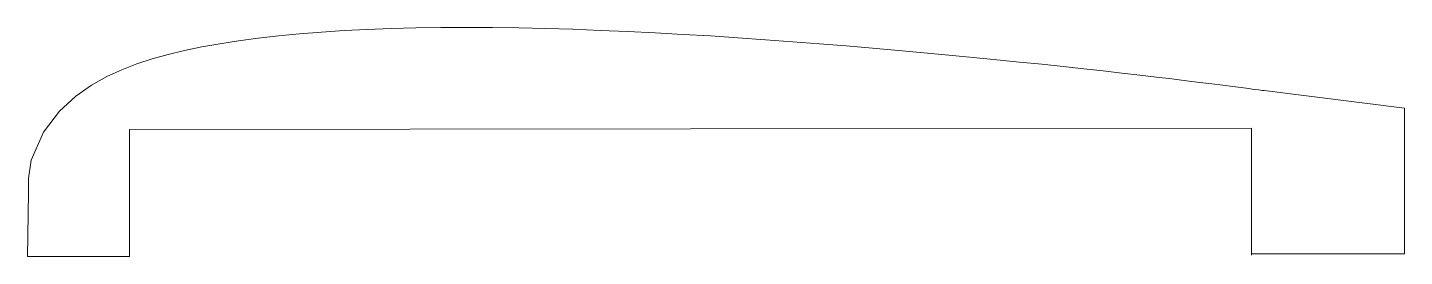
# Model space of a CAD drawing. Header units: millimetres. Extents: x -20 to 250, y -12 to 33.
import ezdxf

# ---------------------------------------------------------------- set-up
doc = ezdxf.new("R2010")
doc.units = ezdxf.units.MM
doc.layers.add('template', color=7, linetype='CONTINUOUS', lineweight=0)

msp = doc.modelspace()

# ---------------------------------------------------------------- linework, layer by layer
at = {"layer": 'template'}
msp.add_lwpolyline([(220, -12), (250, -12), (250, 16.66), (222.51, 20.11), (222.12, 20.16), (221.47, 20.24), (220.56, 20.36), (219.4, 20.52), (217.98, 20.7), (216.31, 20.92), (214.4, 21.16), (212.25, 21.43), (209.86, 21.73), (207.25, 22.05), (204.41, 22.4), (201.35, 22.76), (198.08, 23.15), (194.61, 23.55), (190.95, 23.97), (187.1, 24.39), (183.08, 24.83), (178.89, 25.28), (174.54, 25.73), (170.04, 26.19), (165.41, 26.65), (160.64, 27.11), (155.77, 27.57), (150.78, 28.02), (145.71, 28.46), (140.55, 28.9), (135.31, 29.32), (130.02, 29.73), (124.68, 30.12), (119.3, 30.5), (113.9, 30.85), (108.48, 31.17), (103.07, 31.47), (97.66, 31.73), (92.27, 31.96), (86.92, 32.16), (81.61, 32.31), (76.36, 32.43), (71.18, 32.5), (66.07, 32.52), (61.05, 32.5), (56.14, 32.43), (51.32, 32.3), (46.63, 32.13), (42.07, 31.9), (37.63, 31.61), (33.34, 31.27), (29.2, 30.87), (25.21, 30.42), (21.37, 29.91), (17.69, 29.33), (14.17, 28.7), (10.79, 27.99), (7.55, 27.21), (4.44, 26.34), (1.42, 25.35), (-1.53, 24.22), (-4.47, 22.87), (-7.46, 21.2), (-10.55, 19.03), (-13.74, 16.07), (-16.84, 11.96), (-19.27, 6.47), (-19.79, 2.86), (-19.79, 0), (-20, -12.5), (0, -12.5), (0, 12.5), (220, 12.76), (220, -12.24)], dxfattribs=at)

doc.saveas('drawing.dxf')
